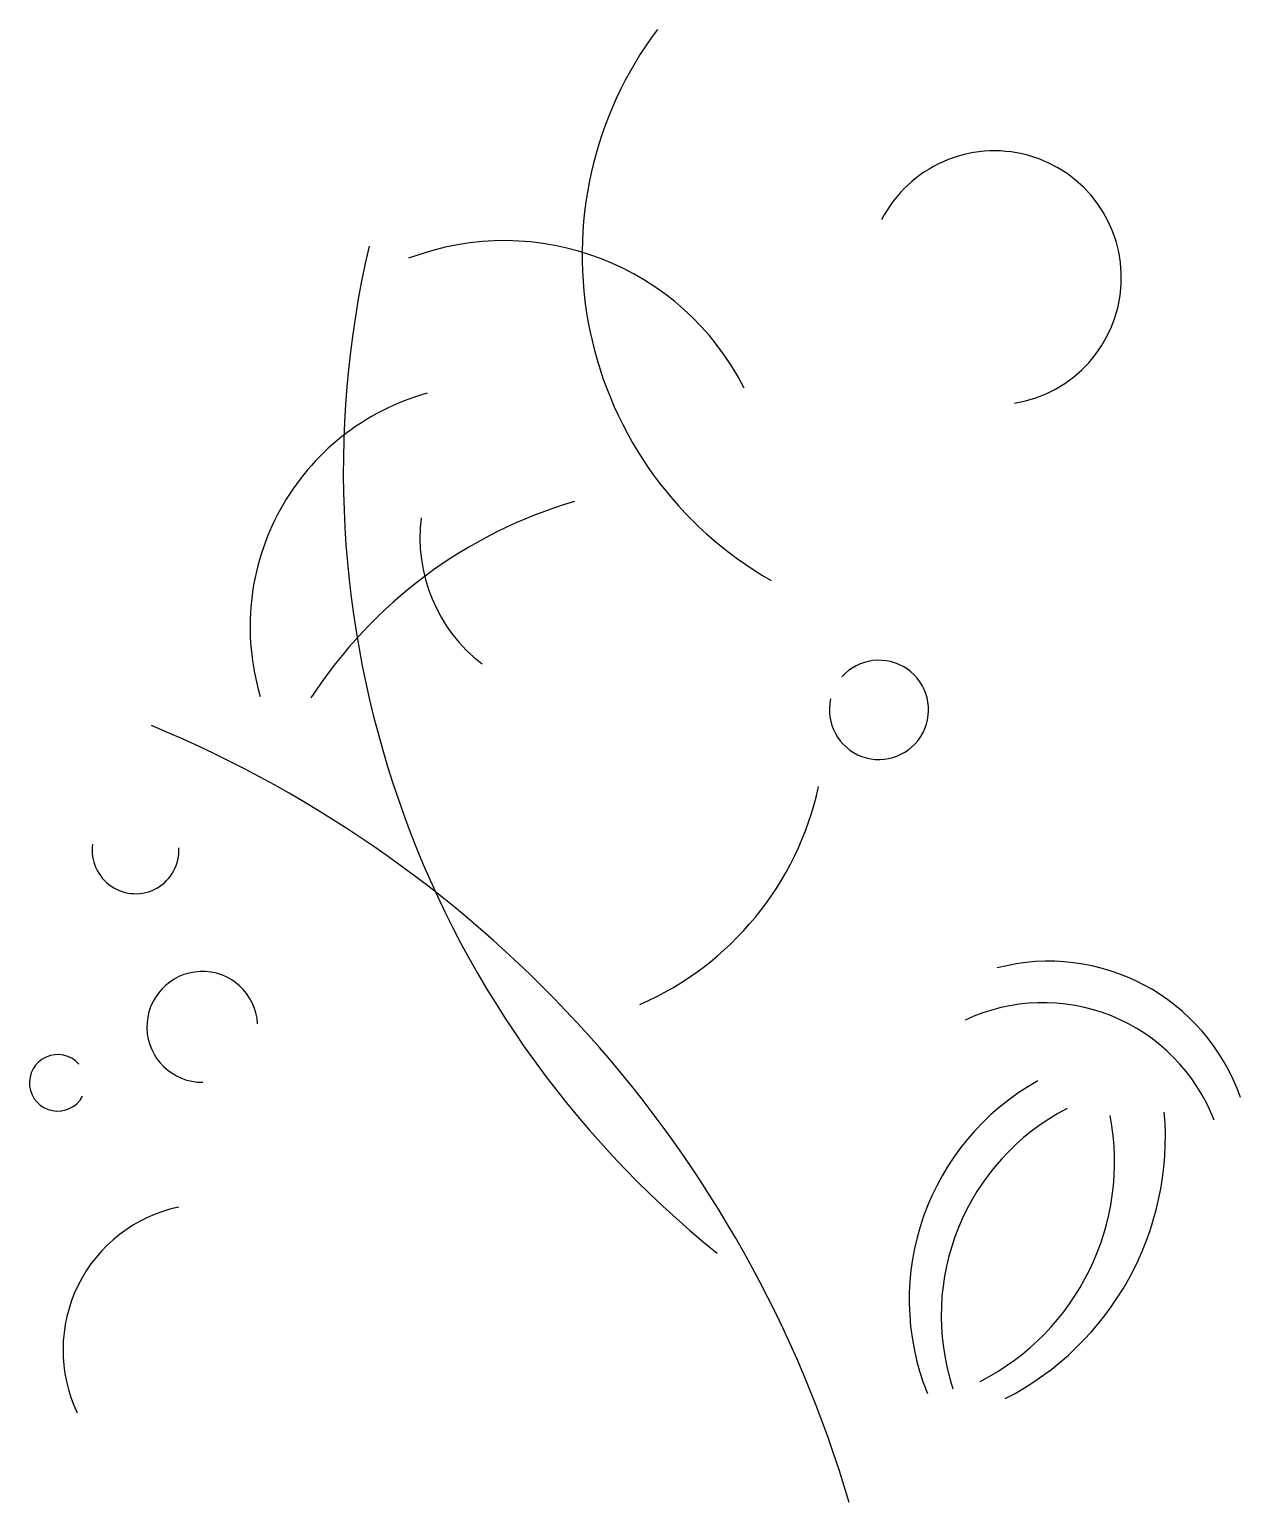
# Model space of a CAD drawing. Header units: inches. Extents: x -2268 to -1082, y -1017 to 426.
import ezdxf

# ---------------------------------------------------------------- set-up
doc = ezdxf.new("R2010")
doc.units = ezdxf.units.IN
doc.header["$MEASUREMENT"] = 0

msp = doc.modelspace()

# ---------------------------------------------------------------- linework, layer by layer
for centre, radius, start, end in [((-1359.6, 205.3), 367.3, 143.0288, 240.3164), ((-1322.8, 182.8), 124.4, 279.0769, 152.795), ((-1803.1, -44.2), 263.4, 26.823, 110.8684), ((-977.6, -7.2), 983.3, 167.0019, 231.1331), ((-1814.5, -159.1), 237.8, 105.656, 196.6787), ((-1603.1, -481.8), 464.5, 106.4042, 146.9972), ((-1436, -240.5), 48.6, 167.0967, 138.3639), ((-2604, -1352.3), 1187.1, 16.4003, 67.4505), ((-1791.6, -251.2), 303.3, 293.5885, 347.716), ((-2164.5, -378.1), 42.5, 171.981, 3.332), ((-1269.5, -685.7), 198.9, 19.1637, 104.7645), ((-2099.1, -551.1), 54.3, 3.2389, 270.5231), ((-1275.2, -707), 179.6, 21.0335, 115.147), ((-2240.8, -605.9), 27.7, 41.7158, 331.807), ((-1160.8, -818.5), 245.5, 119.1067, 201.9466), ((-1146.1, -834.1), 228.9, 117.4255, 198.2031), ((-1443.3, -658.8), 288, 297.0531, 4.8408), ((-1446.8, -683.2), 241.7, 297.034, 10.7677), ((-2092.5, -867.6), 143.1, 101.9172, 205.5526)]:
    msp.add_arc(centre, radius, start, end)
at = {"color": 2}
msp.add_arc((-1729.8, -71.7), 156.1, 172.8465, 232.4462, dxfattribs=at)

doc.saveas('drawing.dxf')
